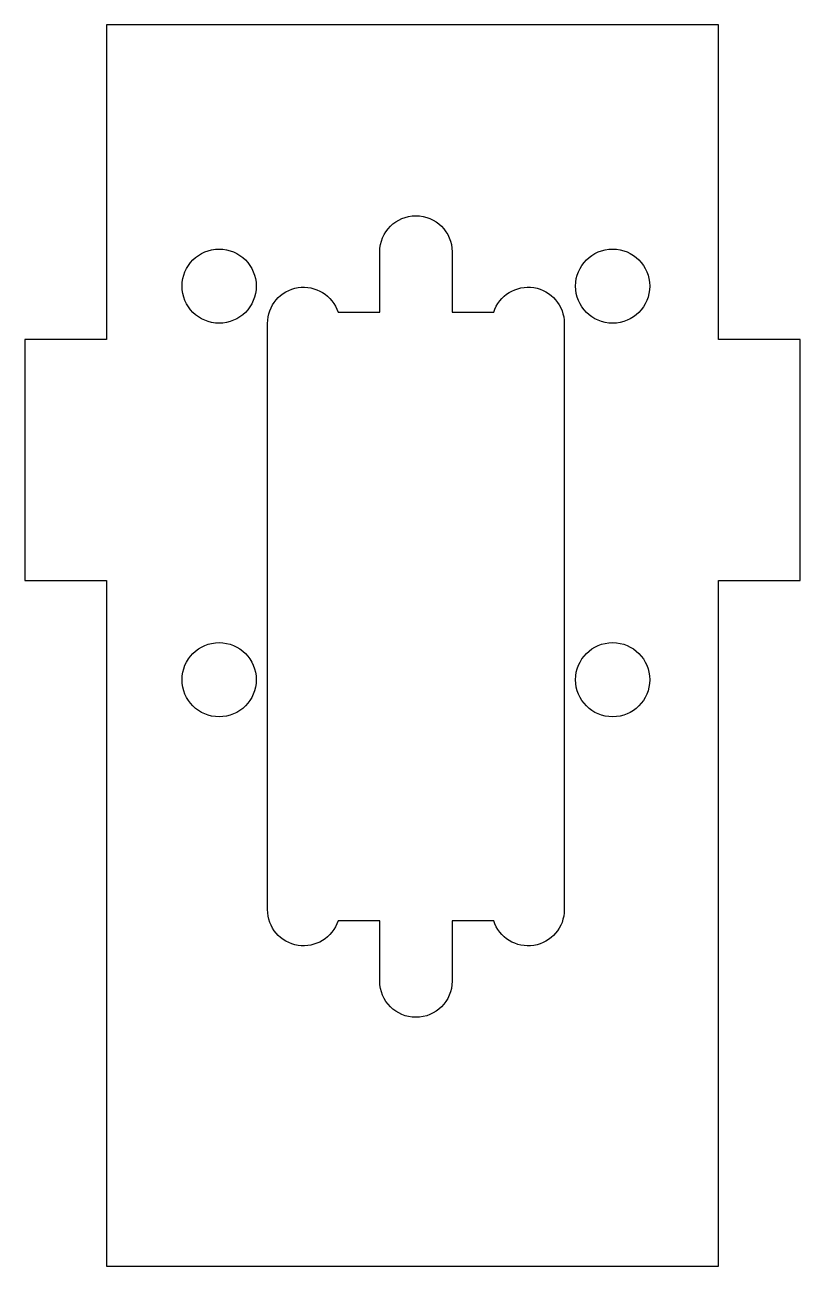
# Model space of a CAD drawing. Header units: inches. Extents: x -0.59 to 1.5, y -2.78 to 0.57.
import ezdxf

# ---------------------------------------------------------------- set-up
doc = ezdxf.new("R2010")
doc.units = ezdxf.units.IN
doc.header["$MEASUREMENT"] = 0

msp = doc.modelspace()

# ---------------------------------------------------------------- linework, layer by layer
msp.add_lwpolyline([(1.2808, -2.7787), (1.2808, -0.9312), (1.5008, -0.9312), (1.5008, -0.2812), (1.2808, -0.2812), (1.2808, 0.5663), (-0.3692, 0.5663), (-0.3692, -0.2812), (-0.5892, -0.2812), (-0.5892, -0.9312), (-0.3692, -0.9312), (-0.3692, -2.7787)], close=True)
msp.add_lwpolyline([(0.2552, -1.8481, -0.854217), (0.065, -1.818), (0.065, -0.2382, -0.854217), (0.2552, -0.2081), (0.3675, -0.2081), (0.3675, -0.0456, -1), (0.5625, -0.0456), (0.5625, -0.2081), (0.6747, -0.2081, -0.854217), (0.865, -0.2382), (0.865, -1.818, -0.854217), (0.6747, -1.8481), (0.5625, -1.8481), (0.5625, -2.0106, -1), (0.3675, -2.0106), (0.3675, -1.8481)], format="xyb", close=True)
for centre in [(-0.0654, -0.1378), (0.9953, -0.1378), (-0.0654, -1.1984), (0.9953, -1.1984)]:
    msp.add_circle(centre, 0.1)

doc.saveas('drawing.dxf')
